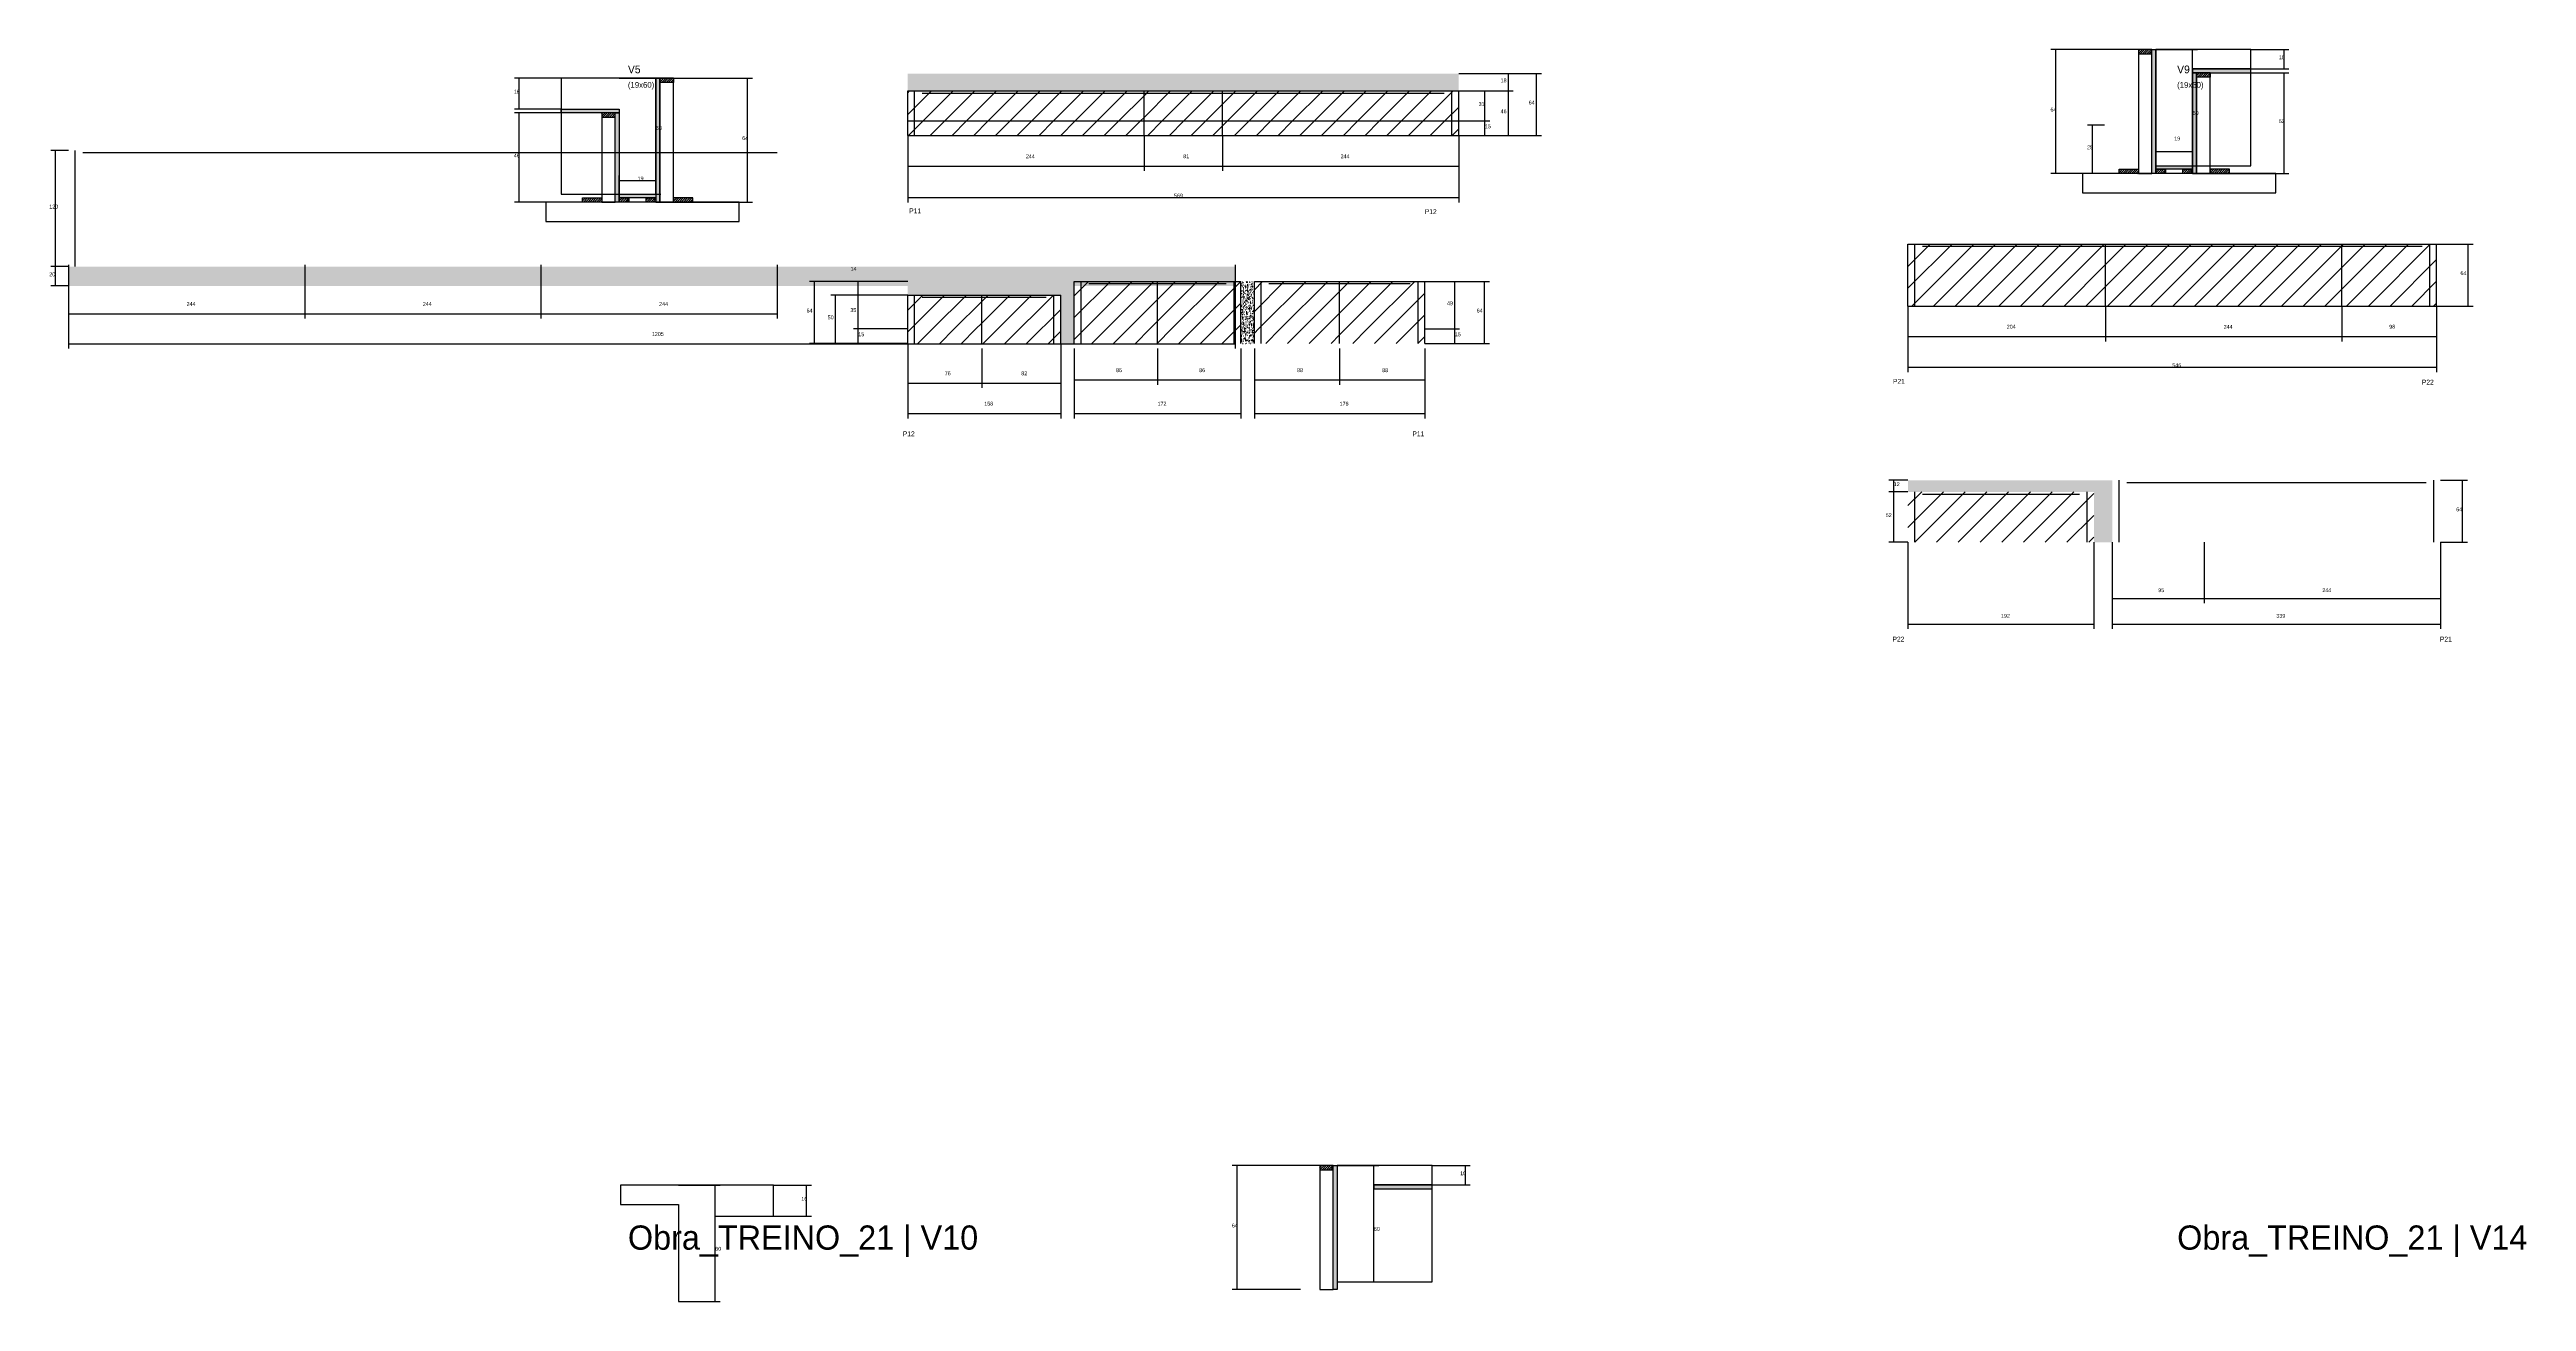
# Model space of a CAD drawing. Header units: metres. Extents: x -65046 to 21926, y -45195 to 1016.
# Drawn here: x 2603 to 5161, y -27664 to -26370 of the extents above; entities that cross this region are included whole.
import ezdxf

# ---------------------------------------------------------------- set-up
doc = ezdxf.new("R2010")
doc.units = ezdxf.units.M
for name, color, linetype in [('CONCRETO', 251, 'Continuous'), ('COTA', 241, 'Continuous'), ('Hachura', 253, 'Continuous'), ('LABEL_ID', 3, 'Continuous'), ('Madeira', 126, 'Continuous'), ('NOMENCLATURA', 7, 'Continuous'), ('Painéis', 200, 'Continuous'), ('SARR_2.2x7', 40, 'Continuous'), ('Texto Seção', 7, 'Continuous')]:
    doc.layers.add(name, color=color, linetype=linetype)

msp = doc.modelspace()

# ---------------------------------------------------------------- hatches: boundary and pattern name
at = {"layer": 'COTA'}
h = msp.add_hatch(dxfattribs=at)
h.set_pattern_fill('AR-CONC', scale=0.03)
h.paths.add_polyline_path([(3489, -26395.3), (3489, -26413.3), (4058, -26413.3), (4058, -26395.3)])
h = msp.add_hatch(dxfattribs=at)
h.set_pattern_fill('AR-CONC', scale=0.03)
h.paths.add_polyline_path([(3827.2, -26614.7), (3827.2, -26594.7), (2622.2, -26594.7), (2622.2, -26614.7)])
h = msp.add_hatch(dxfattribs=at)
h.set_pattern_fill('AR-CONC', scale=0.03)
h.paths.add_polyline_path([(3647, -26674.1), (3661, -26674.1), (3661, -26610.1), (3489, -26610.1), (3489, -26624.1), (3647, -26624.1)])
h = msp.add_hatch(dxfattribs=at)
h.set_pattern_fill('AR-CONC', scale=0.03)
h.paths.add_polyline_path([(3833, -26674.1), (3847, -26674.1), (3847, -26610.1), (3833, -26610.1)])
h = msp.add_hatch(dxfattribs=at)
h.set_pattern_fill('AR-CONC', scale=0.03)
h.paths.add_polyline_path([(4714, -26879.4), (4733, -26879.4), (4733, -26815.4), (4522, -26815.4), (4522, -26827.4), (4714, -26827.4)])
at = {"layer": 'Hachura'}
h = msp.add_hatch(dxfattribs=at)
h.set_pattern_fill('ANSI31', scale=0.5)
h.paths.add_polyline_path([(4760, -26370.5), (4760, -26374.9), (4760, -26374.9), (4774, -26374.9), (4774, -26374.9), (4774, -26370.5), (4774, -26370.5), (4760, -26370.5)])
h = msp.add_hatch(color=8, dxfattribs=at)
h.dxf.hatch_style = 1
h.paths.add_polyline_path([(4774, -26370.5), (4778, -26370.5), (4778, -26370.5), (4778, -26498.5), (4778, -26498.5), (4774, -26498.5), (4774, -26498.5), (4774, -26370.5)])
h = msp.add_hatch(color=8, dxfattribs=at)
h.dxf.hatch_style = 1
h.paths.add_polyline_path([(4876, -26394.5), (4876, -26390.5), (4876, -26390.5), (4816, -26390.5), (4816, -26390.5), (4816, -26394.5), (4816, -26394.5), (4876, -26394.5)])
h = msp.add_hatch(color=8, dxfattribs=at)
h.dxf.hatch_style = 1
h.paths.add_polyline_path([(4820, -26394.5), (4816, -26394.5), (4816, -26394.5), (4816, -26498.5), (4816, -26498.5), (4820, -26498.5), (4820, -26498.5), (4820, -26394.5)])
h = msp.add_hatch(dxfattribs=at)
h.set_pattern_fill('ANSI31', scale=0.5)
h.paths.add_polyline_path([(4834, -26394.5), (4834, -26398.9), (4834, -26398.9), (4820, -26398.9), (4820, -26398.9), (4820, -26394.5), (4820, -26394.5), (4834, -26394.5)])
h = msp.add_hatch(color=8, dxfattribs=at)
h.dxf.hatch_style = 1
h.paths.add_polyline_path([(2712.8, -26424.9), (2708.8, -26424.9), (2708.8, -26424.9), (2712.8, -26424.9)])
h = msp.add_hatch(color=8, dxfattribs=at)
h.dxf.hatch_style = 1
h.paths.add_polyline_path([(2750.8, -26424.9), (2754.8, -26424.9), (2754.8, -26424.9), (2750.8, -26424.9)])
h = msp.add_hatch(color=8, dxfattribs=at)
h.dxf.hatch_style = 1
h.paths.add_polyline_path([(3233, -26400), (3229, -26400), (3229, -26400), (3229, -26528), (3229, -26528), (3233, -26528), (3233, -26528), (3233, -26400)])
h = msp.add_hatch(dxfattribs=at)
h.set_pattern_fill('ANSI31', scale=0.5)
h.paths.add_polyline_path([(3247, -26400), (3247, -26404.4), (3247, -26404.4), (3233, -26404.4), (3233, -26404.4), (3233, -26400), (3233, -26400), (3247, -26400)])
h = msp.add_hatch(dxfattribs=at)
h.set_pattern_fill('ANSI31', scale=5)
h.paths.add_polyline_path([(3733, -26444.3), (3733, -26413.3), (3489, -26413.3), (3489, -26444.3)])
h = msp.add_hatch(dxfattribs=at)
h.set_pattern_fill('ANSI31', scale=5)
h.paths.add_polyline_path([(3814, -26444.3), (3814, -26413.3), (3733, -26413.3), (3733, -26444.3)])
h = msp.add_hatch(dxfattribs=at)
h.set_pattern_fill('ANSI31', scale=5)
h.paths.add_polyline_path([(4058, -26444.3), (4058, -26413.3), (3814, -26413.3), (3814, -26444.3)])
h = msp.add_hatch(color=8, dxfattribs=at)
h.dxf.hatch_style = 1
h.paths.add_polyline_path([(3131, -26436), (3131, -26432), (3131, -26432), (3191, -26432), (3191, -26432), (3191, -26436), (3191, -26436), (3131, -26436)])
h = msp.add_hatch(dxfattribs=at)
h.set_pattern_fill('ANSI31', scale=0.5)
h.paths.add_polyline_path([(3173, -26436), (3173, -26440.4), (3173, -26440.4), (3187, -26440.4), (3187, -26440.4), (3187, -26436), (3187, -26436), (3173, -26436)])
h = msp.add_hatch(color=8, dxfattribs=at)
h.dxf.hatch_style = 1
h.paths.add_polyline_path([(3187, -26436), (3191, -26436), (3191, -26436), (3191, -26528), (3191, -26528), (3187, -26528), (3187, -26528), (3187, -26436)])
h = msp.add_hatch(dxfattribs=at)
h.set_pattern_fill('ANSI31', scale=5)
h.paths.add_polyline_path([(3489, -26444.3), (3489, -26459.3), (3733, -26459.3), (3733, -26444.3)])
h = msp.add_hatch(dxfattribs=at)
h.set_pattern_fill('ANSI31', scale=5)
h.paths.add_polyline_path([(3814, -26459.3), (3814, -26444.3), (3733, -26444.3), (3733, -26459.3)])
h = msp.add_hatch(dxfattribs=at)
h.set_pattern_fill('ANSI31', scale=5)
h.paths.add_polyline_path([(3814, -26444.3), (3814, -26459.3), (4058, -26459.3), (4058, -26444.3)])
h = msp.add_hatch(dxfattribs=at)
h.set_pattern_fill('ANSI31', scale=0.5)
h.paths.add_polyline_path([(4740, -26498.5), (4740, -26494.1), (4740, -26494.1), (4760, -26494.1), (4760, -26494.1), (4760, -26498.5), (4760, -26498.5), (4740, -26498.5)])
h = msp.add_hatch(color=8, dxfattribs=at)
h.dxf.hatch_style = 1
h.paths.add_polyline_path([(4778, -26494.1), (4778, -26490.5), (4778, -26490.5), (4816, -26490.5), (4816, -26490.5), (4816, -26494.1), (4816, -26494.1), (4778, -26494.1)])
h = msp.add_hatch(dxfattribs=at)
h.set_pattern_fill('ANSI31', scale=0.5)
h.paths.add_polyline_path([(4778, -26498.5), (4778, -26494.1), (4778, -26494.1), (4788, -26494.1), (4788, -26494.1), (4788, -26498.5), (4788, -26498.5), (4778, -26498.5)])
h = msp.add_hatch(dxfattribs=at)
h.set_pattern_fill('ANSI31', scale=0.5)
h.paths.add_polyline_path([(4806, -26498.5), (4806, -26494.1), (4806, -26494.1), (4816, -26494.1), (4816, -26494.1), (4816, -26498.5), (4816, -26498.5), (4806, -26498.5)])
h = msp.add_hatch(dxfattribs=at)
h.set_pattern_fill('ANSI31', scale=0.5)
h.paths.add_polyline_path([(4854, -26498.5), (4854, -26494.1), (4854, -26494.1), (4834, -26494.1), (4834, -26494.1), (4834, -26498.5), (4834, -26498.5), (4854, -26498.5)])
h = msp.add_hatch(dxfattribs=at)
h.set_pattern_fill('ANSI31', scale=0.5)
h.paths.add_polyline_path([(3153, -26528), (3153, -26523.6), (3153, -26523.6), (3173, -26523.6), (3173, -26523.6), (3173, -26528), (3173, -26528), (3153, -26528)])
h = msp.add_hatch(color=8, dxfattribs=at)
h.dxf.hatch_style = 1
h.paths.add_polyline_path([(3191, -26523.6), (3191, -26520), (3191, -26520), (3229, -26520), (3229, -26520), (3229, -26523.6), (3229, -26523.6), (3191, -26523.6)])
h = msp.add_hatch(dxfattribs=at)
h.set_pattern_fill('ANSI31', scale=0.5)
h.paths.add_polyline_path([(3191, -26528), (3191, -26523.6), (3191, -26523.6), (3201, -26523.6), (3201, -26523.6), (3201, -26528), (3201, -26528), (3191, -26528)])
h = msp.add_hatch(dxfattribs=at)
h.set_pattern_fill('ANSI31', scale=0.5)
h.paths.add_polyline_path([(3219, -26528), (3219, -26523.6), (3219, -26523.6), (3229, -26523.6), (3229, -26523.6), (3229, -26528), (3229, -26528), (3219, -26528)])
h = msp.add_hatch(dxfattribs=at)
h.set_pattern_fill('ANSI31', scale=0.5)
h.paths.add_polyline_path([(3267, -26528), (3267, -26523.6), (3267, -26523.6), (3247, -26523.6), (3247, -26523.6), (3247, -26528), (3247, -26528), (3267, -26528)])
h = msp.add_hatch(dxfattribs=at)
h.set_pattern_fill('ANSI31', scale=0.5)
h.paths.add_polyline_path([(3150.1, -26539.3), (3140.1, -26539.3), (3140.1, -26539.3), (3150.1, -26539.3)])
h = msp.add_hatch(dxfattribs=at)
h.set_pattern_fill('ANSI31', scale=5)
h.paths.add_polyline_path([(4726, -26635.5), (4726, -26571.5), (4522, -26571.5), (4522, -26635.5)])
h = msp.add_hatch(dxfattribs=at)
h.set_pattern_fill('ANSI31', scale=5)
h.paths.add_polyline_path([(4970, -26635.5), (4970, -26571.5), (4726, -26571.5), (4726, -26635.5)])
h = msp.add_hatch(dxfattribs=at)
h.set_pattern_fill('ANSI31', scale=5)
h.paths.add_polyline_path([(4970, -26571.5), (4970, -26635.5), (5068, -26635.5), (5068, -26571.5)])
h = msp.add_hatch(dxfattribs=at)
h.set_pattern_fill('ANSI31', scale=0.5)
h.paths.add_polyline_path([(3114.8, -26579.3), (3216.8, -26579.3), (3216.8, -26579.3), (3114.8, -26579.3)])
h = msp.add_hatch(dxfattribs=at)
h.set_pattern_fill('ANSI31', scale=5)
h.paths.add_polyline_path([(3565.5, -26659.1), (3565.5, -26624.1), (3489, -26624.1), (3489, -26659.1)])
h = msp.add_hatch(dxfattribs=at)
h.set_pattern_fill('ANSI31', scale=5)
h.paths.add_polyline_path([(3647, -26674.1), (3647, -26624.1), (3565.5, -26624.1), (3565.5, -26674.1)])
h = msp.add_hatch(dxfattribs=at)
h.set_pattern_fill('ANSI31', scale=5)
h.paths.add_polyline_path([(3661, -26610.1), (3661, -26659.1), (3747, -26659.1), (3747, -26610.1)])
h = msp.add_hatch(dxfattribs=at)
h.set_pattern_fill('ANSI31', scale=5)
h.paths.add_polyline_path([(3747, -26610.1), (3747, -26659.1), (3833, -26659.1), (3833, -26610.1)])
h = msp.add_hatch(dxfattribs=at)
h.set_pattern_fill('ANSI31', scale=5)
h.paths.add_polyline_path([(3935, -26659.1), (3935, -26610.1), (3847, -26610.1), (3847, -26659.1)])
h = msp.add_hatch(dxfattribs=at)
h.set_pattern_fill('ANSI31', scale=5)
h.paths.add_polyline_path([(4023, -26659.1), (4023, -26610.1), (3935, -26610.1), (3935, -26659.1)])
h = msp.add_hatch(dxfattribs=at)
h.set_pattern_fill('ANSI31', scale=5)
h.paths.add_polyline_path([(3565.5, -26674.1), (3565.5, -26659.1), (3489, -26659.1), (3489, -26674.1)])
h = msp.add_hatch(dxfattribs=at)
h.set_pattern_fill('ANSI31', scale=5)
h.paths.add_polyline_path([(3661, -26659.1), (3661, -26674.1), (3747, -26674.1), (3747, -26659.1)])
h = msp.add_hatch(dxfattribs=at)
h.set_pattern_fill('ANSI31', scale=5)
h.paths.add_polyline_path([(3833, -26674.1), (3833, -26659.1), (3747, -26659.1), (3747, -26674.1)])
h = msp.add_hatch(dxfattribs=at)
h.set_pattern_fill('ANSI31', scale=5)
h.paths.add_polyline_path([(3935, -26674.1), (3935, -26659.1), (3847, -26659.1), (3847, -26674.1)])
h = msp.add_hatch(dxfattribs=at)
h.set_pattern_fill('ANSI31', scale=5)
h.paths.add_polyline_path([(4023, -26674.1), (4023, -26659.1), (3935, -26659.1), (3935, -26674.1)])
h = msp.add_hatch(dxfattribs=at)
h.set_pattern_fill('ANSI31', scale=5)
h.paths.add_polyline_path([(4714, -26827.4), (4522, -26827.4), (4522, -26879.4), (4714, -26879.4)])
h = msp.add_hatch(dxfattribs=at)
h.set_pattern_fill('ANSI31', scale=0.5)
h.paths.add_polyline_path([(3914.5, -27523.1), (3914.5, -27527.5), (3914.5, -27527.5), (3928.5, -27527.5), (3928.5, -27527.5), (3928.5, -27523.1), (3928.5, -27523.1), (3914.5, -27523.1)])
h = msp.add_hatch(color=8, dxfattribs=at)
h.dxf.hatch_style = 1
h.paths.add_polyline_path([(3928.5, -27523.1), (3932.5, -27523.1), (3932.5, -27523.1), (3932.5, -27651.1), (3932.5, -27651.1), (3928.5, -27651.1), (3928.5, -27651.1), (3928.5, -27523.1)])
h = msp.add_hatch(color=8, dxfattribs=at)
h.dxf.hatch_style = 1
h.paths.add_polyline_path([(4030.5, -27547.1), (4030.5, -27543.1), (4030.5, -27543.1), (3970.5, -27543.1), (3970.5, -27543.1), (3970.5, -27547.1), (3970.5, -27547.1), (4030.5, -27547.1)])

# ---------------------------------------------------------------- linework, layer by layer
at = {"layer": 'CONCRETO'}
for points in [[(4876, -26390.5), (4876, -26370.5), (4778, -26370.5), (4778, -26370.5), (4778, -26370.5), (4778, -26490.5), (4816, -26490.5), (4816, -26400.5), (4816, -26390.5)], [(4778, -26490.5), (4876, -26490.5), (4876, -26370.5), (4778, -26370.5)], [(3229, -26420), (3229, -26400), (3131, -26400), (3131, -26432), (3191, -26432), (3191, -26520), (3229, -26520), (3229, -26420)], [(3131, -26520), (3229, -26520), (3229, -26400), (3131, -26400)], [(4030.5, -27543.1), (4030.5, -27523.1), (3932.5, -27523.1), (3932.5, -27523.1), (3932.5, -27523.1), (3932.5, -27643.1), (3970.5, -27643.1), (3970.5, -27553.1), (3970.5, -27543.1)], [(3932.5, -27643.1), (4030.5, -27643.1), (4030.5, -27523.1), (3932.5, -27523.1)], [(3350.2, -27575.5), (3350.2, -27543.5), (3192.2, -27543.5), (3192.2, -27563.5), (3252.2, -27563.5), (3252.2, -27663.5), (3290.2, -27663.5), (3290.2, -27585.5), (3290.2, -27575.5)]]:
    msp.add_lwpolyline(points, close=True, dxfattribs=at)
at = {"layer": 'COTA'}
for p, q in [((4760, -26370.5), (4669.7, -26370.5)), ((4674.7, -26498.5), (4674.7, -26370.5)), ((4778, -26370.5), (4821, -26370.5)), ((4816, -26490.5), (4816, -26370.5)), ((4876, -26370.5), (4915.5, -26370.5)), ((4910.5, -26390.5), (4910.5, -26370.5)), ((4058, -26395.3), (4114.4, -26395.3)), ((4058, -26395.3), (4143.4, -26395.3)), ((4109.4, -26413.3), (4109.4, -26395.3)), ((4138.4, -26459.3), (4138.4, -26395.3)), ((4834, -26394.5), (4915.5, -26394.5)), ((4876, -26390.5), (4915.5, -26390.5)), ((4910.5, -26498.5), (4910.5, -26394.5)), ((3131, -26400), (3082.7, -26400)), ((3087.7, -26432), (3087.7, -26400)), ((3191, -26400), (3234, -26400)), ((3229, -26520), (3229, -26400)), ((3247, -26400), (3328.5, -26400)), ((3323.5, -26528), (3323.5, -26400)), ((4058, -26413.3), (4090.1, -26413.3)), ((4058, -26413.3), (4114.4, -26413.3)), ((4058, -26413.3), (4114.4, -26413.3)), ((4085.1, -26444.3), (4085.1, -26413.3)), ((4109.4, -26459.3), (4109.4, -26413.3)), ((3131, -26432), (3082.7, -26432)), ((3131, -26436), (3082.7, -26436)), ((3087.7, -26528), (3087.7, -26436)), ((4058, -26444.3), (4090.1, -26444.3)), ((4058, -26444.3), (4090.1, -26444.3)), ((4085.1, -26459.3), (4085.1, -26444.3)), ((4725, -26448.5), (4707.5, -26448.5)), ((4712.5, -26498.5), (4712.5, -26448.5)), ((2622.2, -26474.7), (2603.9, -26474.7)), ((2608.9, -26594.7), (2608.9, -26474.7)), ((3489, -26459.3), (3489, -26495.8)), ((3489, -26474.3), (3489, -26528.4)), ((3733, -26459.3), (3733, -26495.8)), ((3733, -26459.3), (3733, -26495.8)), ((3814, -26459.3), (3814, -26495.8)), ((3814, -26459.3), (3814, -26495.8)), ((4058, -26459.3), (4058, -26495.8)), ((4058, -26459.3), (4143.4, -26459.3)), ((4058, -26459.3), (4090.1, -26459.3)), ((4058, -26459.3), (4114.4, -26459.3)), ((4058, -26474.3), (4058, -26528.4)), ((4778, -26490.5), (4778, -26470.9)), ((4778, -26475.9), (4816, -26475.9)), ((4816, -26490.5), (4816, -26470.9)), ((3191, -26520), (3191, -26500.7)), ((3229, -26520), (3229, -26500.7)), ((3489, -26490.8), (3733, -26490.8)), ((3733, -26490.8), (3814, -26490.8)), ((3814, -26490.8), (4058, -26490.8)), ((4740, -26498.5), (4669.7, -26498.5)), ((4731.9, -26498.5), (4707.5, -26498.5)), ((4778, -26490.5), (4821, -26490.5)), ((4854, -26498.5), (4915.5, -26498.5)), ((3191, -26505.7), (3229, -26505.7)), ((3191, -26520), (3234, -26520)), ((3489, -26523.4), (4058, -26523.4)), ((3153, -26528), (3082.7, -26528)), ((3267, -26528), (3328.5, -26528)), ((5068, -26571.5), (5105.7, -26571.5)), ((5100.7, -26635.5), (5100.7, -26571.5)), ((2622.2, -26594.7), (2603.9, -26594.7)), ((2622.2, -26594.7), (2603.9, -26594.7)), ((2608.9, -26614.7), (2608.9, -26594.7)), ((2622.2, -26593), (2622.2, -26648.4)), ((2622.2, -26593), (2622.2, -26679.4)), ((2866.2, -26593), (2866.2, -26648.4)), ((2866.2, -26593), (2866.2, -26648.4)), ((3110.2, -26593), (3110.2, -26648.4)), ((3110.2, -26593), (3110.2, -26648.4)), ((3354.2, -26593), (3354.2, -26648.4)), ((3827.2, -26593), (3827.2, -26679.4)), ((2622.2, -26614.7), (2603.9, -26614.7)), ((3489, -26610.1), (3387.6, -26610.1)), ((3392.6, -26674.1), (3392.6, -26610.1)), ((3489, -26624.1), (3409.4, -26624.1)), ((3414.4, -26674.1), (3414.4, -26624.1)), ((3489, -26610.1), (3432.9, -26610.1)), ((3489, -26624.1), (3432.9, -26624.1)), ((3489, -26624.1), (3432.9, -26624.1)), ((3437.9, -26624.1), (3437.9, -26610.1)), ((3437.9, -26659.1), (3437.9, -26624.1)), ((4023, -26610.1), (4089.7, -26610.1)), ((4023, -26610.1), (4059, -26610.1)), ((4054, -26659.1), (4054, -26610.1)), ((4084.7, -26674.1), (4084.7, -26610.1)), ((2622.2, -26643.4), (2866.2, -26643.4)), ((2866.2, -26643.4), (3110.2, -26643.4)), ((3110.2, -26643.4), (3354.2, -26643.4)), ((4522, -26635.5), (4522, -26671.9)), ((4522, -26635.5), (4522, -26703.6)), ((4726, -26635.5), (4726, -26671.9)), ((4726, -26635.5), (4726, -26671.9)), ((4970, -26635.5), (4970, -26671.9)), ((4970, -26635.5), (4970, -26671.9)), ((5068, -26635.5), (5068, -26703.6)), ((5068, -26635.5), (5068, -26671.9)), ((5068, -26635.5), (5105.7, -26635.5)), ((2622.2, -26674.4), (3827.2, -26674.4)), ((3489, -26674.1), (3387.6, -26674.1)), ((3489, -26674.1), (3409.4, -26674.1)), ((3489, -26659.1), (3432.9, -26659.1)), ((3489, -26659.1), (3432.9, -26659.1)), ((3489, -26674.1), (3432.9, -26674.1)), ((3437.9, -26674.1), (3437.9, -26659.1)), ((3489, -26674.1), (3489, -26751.4)), ((3489, -26679.1), (3489, -26720)), ((3565.5, -26679.1), (3565.5, -26720)), ((3565.5, -26679.1), (3565.5, -26720)), ((3647, -26674.1), (3647, -26751.4)), ((3647, -26679.1), (3647, -26720)), ((3661, -26679.1), (3661, -26716.8)), ((3747, -26679.1), (3747, -26716.8)), ((3747, -26679.1), (3747, -26716.8)), ((3833, -26679.1), (3833, -26716.8)), ((3847, -26679.1), (3847, -26716.8)), ((3935, -26679.1), (3935, -26716.8)), ((3935, -26679.1), (3935, -26716.8)), ((4023, -26659.1), (4059, -26659.1)), ((4023, -26659.1), (4059, -26659.1)), ((4023, -26674.1), (4089.7, -26674.1)), ((4023, -26674.1), (4059, -26674.1)), ((4023, -26679.1), (4023, -26716.8)), ((4054, -26674.1), (4054, -26659.1)), ((4522, -26666.9), (4726, -26666.9)), ((4726, -26666.9), (4970, -26666.9)), ((4970, -26666.9), (5068, -26666.9)), ((4522, -26698.6), (5068, -26698.6)), ((3489, -26715), (3565.5, -26715)), ((3565.5, -26715), (3647, -26715)), ((3661, -26709.1), (3661, -26751.4)), ((3661, -26711.8), (3747, -26711.8)), ((3747, -26711.8), (3833, -26711.8)), ((3833, -26709.1), (3833, -26751.4)), ((3847, -26709.1), (3847, -26751.4)), ((3847, -26711.8), (3935, -26711.8)), ((3935, -26711.8), (4023, -26711.8)), ((4023, -26709.1), (4023, -26751.4)), ((3489, -26746.4), (3647, -26746.4)), ((3661, -26746.4), (3833, -26746.4)), ((3847, -26746.4), (4023, -26746.4)), ((4522, -26815.4), (4502.3, -26815.4)), ((4522, -26827.4), (4502.3, -26827.4)), ((4522, -26827.4), (4502.3, -26827.4)), ((4507.3, -26827.4), (4507.3, -26815.4)), ((4507.3, -26879.4), (4507.3, -26827.4)), ((5072, -26815.4), (5099.7, -26815.4)), ((5094.7, -26879.4), (5094.7, -26815.4)), ((4522, -26879.4), (4502.3, -26879.4)), ((4522, -26879.4), (4522, -26968.9)), ((4714, -26879.4), (4714, -26968.9)), ((4733, -26879.4), (4733, -26942.4)), ((4733, -26879.4), (4733, -26968.9)), ((4828, -26879.4), (4828, -26942.4)), ((4828, -26879.4), (4828, -26942.4)), ((5072, -26879.4), (5072, -26942.4)), ((5072, -26879.4), (5072, -26968.9)), ((5072, -26879.4), (5099.7, -26879.4)), ((4733, -26937.4), (4828, -26937.4)), ((4828, -26937.4), (5072, -26937.4)), ((4522, -26963.9), (4714, -26963.9)), ((4733, -26963.9), (5072, -26963.9)), ((3914.5, -27523.1), (3824.2, -27523.1)), ((3829.2, -27651.1), (3829.2, -27523.1)), ((3932.5, -27523.1), (3975.5, -27523.1)), ((3970.5, -27643.1), (3970.5, -27523.1)), ((4030.5, -27523.1), (4070, -27523.1)), ((4065, -27543.1), (4065, -27523.1)), ((3252.2, -27543.5), (3295.2, -27543.5)), ((3290.2, -27663.5), (3290.2, -27543.5)), ((3350.2, -27543.5), (3389.6, -27543.5)), ((3384.6, -27575.5), (3384.6, -27543.5)), ((4030.5, -27543.1), (4070, -27543.1)), ((3350.2, -27575.5), (3389.6, -27575.5)), ((3894.5, -27651.1), (3824.2, -27651.1)), ((3932.5, -27643.1), (3975.5, -27643.1)), ((3252.2, -27663.5), (3295.2, -27663.5))]:
    msp.add_line(p, q, dxfattribs=at)
at = {"layer": 'Madeira'}
for points in [[(4760, -26370.5), (4760, -26374.9), (4774, -26374.9), (4774, -26370.5)], [(4760, -26498.5), (4774, -26498.5), (4774, -26370.5), (4760, -26370.5)], [(4834, -26394.5), (4834, -26398.9), (4820, -26398.9), (4820, -26394.5)], [(4834, -26394.5), (4820, -26394.5), (4820, -26498.5), (4834, -26498.5)], [(3247, -26400), (3247, -26404.4), (3233, -26404.4), (3233, -26400)], [(3247, -26400), (3233, -26400), (3233, -26528), (3247, -26528)], [(3173, -26436), (3173, -26440.4), (3187, -26440.4), (3187, -26436)], [(3173, -26528), (3187, -26528), (3187, -26436), (3173, -26436)], [(4702.2, -26518.5), (4901.8, -26518.5), (4901.8, -26498.5), (4702.2, -26498.5)], [(4740, -26498.5), (4740, -26494.1), (4760, -26494.1), (4760, -26498.5)], [(4778, -26498.5), (4778, -26494.1), (4788, -26494.1), (4788, -26498.5)], [(4806, -26498.5), (4806, -26494.1), (4816, -26494.1), (4816, -26498.5)], [(4854, -26498.5), (4854, -26494.1), (4834, -26494.1), (4834, -26498.5)], [(3153, -26528), (3153, -26523.6), (3173, -26523.6), (3173, -26528)], [(3191, -26528), (3191, -26523.6), (3201, -26523.6), (3201, -26528)], [(3219, -26528), (3219, -26523.6), (3229, -26523.6), (3229, -26528)], [(3267, -26528), (3267, -26523.6), (3247, -26523.6), (3247, -26528)], [(3115.2, -26548), (3314.8, -26548), (3314.8, -26528), (3115.2, -26528)], [(3914.5, -27523.1), (3914.5, -27527.5), (3928.5, -27527.5), (3928.5, -27523.1)], [(3914.5, -27651.1), (3928.5, -27651.1), (3928.5, -27523.1), (3914.5, -27523.1)]]:
    msp.add_lwpolyline(points, close=True, dxfattribs=at)
at = {"layer": 'Painéis'}
for p, q in [((4778, -26498.5), (4778, -26370.5)), ((4816, -26390.5), (4876, -26390.5)), ((4816, -26394.5), (4816, -26390.5)), ((4816, -26498.5), (4816, -26394.5)), ((4876, -26394.5), (4876, -26390.5)), ((3489, -26413.3), (4058, -26413.3)), ((3489, -26459.3), (3489, -26413.3)), ((3733, -26459.3), (3733, -26413.3)), ((3814, -26459.3), (3814, -26413.3)), ((4058, -26459.3), (4058, -26413.3)), ((3131, -26432), (3191, -26432)), ((3489, -26444.3), (4058, -26444.3)), ((3489, -26459.3), (4058, -26459.3)), ((4778, -26490.5), (4816, -26490.5)), ((4778, -26494.1), (4778, -26490.5)), ((4816, -26494.1), (4816, -26490.5)), ((3191, -26520), (3229, -26520)), ((4522, -26571.5), (4726, -26571.5)), ((4522, -26635.5), (4522, -26571.5)), ((4726, -26571.5), (5068, -26571.5)), ((4726, -26635.5), (4726, -26571.5)), ((4970, -26635.5), (4970, -26571.5)), ((5068, -26635.5), (5068, -26571.5)), ((3489, -26624.1), (3647, -26624.1)), ((3489, -26674.1), (3489, -26624.1)), ((3565.5, -26674.1), (3565.5, -26624.1)), ((3647, -26674.1), (3647, -26624.1)), ((3661, -26610.1), (3833, -26610.1)), ((3661, -26674.1), (3661, -26610.1)), ((3747, -26674.1), (3747, -26610.1)), ((3833, -26674.1), (3833, -26610.1)), ((3847, -26610.1), (4023, -26610.1)), ((3847, -26674.1), (3847, -26610.1)), ((3935, -26674.1), (3935, -26610.1)), ((4023, -26674.1), (4023, -26610.1)), ((4522, -26635.5), (4726, -26635.5)), ((4726, -26635.5), (5068, -26635.5))]:
    msp.add_line(p, q, dxfattribs=at)
for points in [[(4774, -26370.5), (4778, -26370.5), (4778, -26498.5), (4774, -26498.5)], [(4876, -26394.5), (4876, -26390.5), (4816, -26390.5), (4816, -26394.5)], [(4820, -26394.5), (4816, -26394.5), (4816, -26498.5), (4820, -26498.5)], [(3233, -26400), (3229, -26400), (3229, -26528), (3233, -26528)], [(3131, -26436), (3131, -26432), (3191, -26432), (3191, -26436)], [(3187, -26436), (3191, -26436), (3191, -26528), (3187, -26528)], [(4778, -26494.1), (4778, -26490.5), (4816, -26490.5), (4816, -26494.1)], [(3191, -26523.6), (3191, -26520), (3229, -26520), (3229, -26523.6)], [(3928.5, -27523.1), (3932.5, -27523.1), (3932.5, -27651.1), (3928.5, -27651.1)], [(4030.5, -27547.1), (4030.5, -27543.1), (3970.5, -27543.1), (3970.5, -27547.1)]]:
    msp.add_lwpolyline(points, close=True, dxfattribs=at)
at = {"layer": 'SARR_2.2x7'}
for p, q in [((3496, -26444.3), (3496, -26413.3)), ((3504, -26415.5), (3733, -26415.5)), ((3733, -26415.5), (3814, -26415.5)), ((3814, -26415.5), (4043, -26415.5)), ((4051, -26444.3), (4051, -26413.3)), ((3496, -26459.3), (3496, -26444.3)), ((4051, -26459.3), (4051, -26444.3)), ((2629.2, -26594.7), (2629.2, -26474.7)), ((2637.2, -26476.9), (2866.2, -26476.9)), ((2866.2, -26476.9), (3110.2, -26476.9)), ((3110.2, -26476.9), (3354.2, -26476.9)), ((4529, -26635.5), (4529, -26571.5)), ((4537, -26573.7), (4726, -26573.7)), ((4726, -26573.7), (4970, -26573.7)), ((4970, -26573.7), (5053, -26573.7)), ((5061, -26635.5), (5061, -26571.5)), ((3496, -26659.1), (3496, -26624.1)), ((3504, -26626.3), (3565.5, -26626.3)), ((3565.5, -26626.3), (3632, -26626.3)), ((3640, -26674.1), (3640, -26624.1)), ((3668, -26659.1), (3668, -26610.1)), ((3676, -26612.3), (3747, -26612.3)), ((3747, -26612.3), (3818, -26612.3)), ((3826, -26659.1), (3826, -26610.1)), ((3854, -26659.1), (3854, -26610.1)), ((3862, -26612.3), (3935, -26612.3)), ((3935, -26612.3), (4008, -26612.3)), ((4016, -26659.1), (4016, -26610.1)), ((3496, -26674.1), (3496, -26659.1)), ((3668, -26674.1), (3668, -26659.1)), ((3826, -26674.1), (3826, -26659.1)), ((3854, -26674.1), (3854, -26659.1)), ((4016, -26674.1), (4016, -26659.1)), ((4529, -26879.4), (4529, -26827.4)), ((4537, -26829.6), (4699, -26829.6)), ((4707, -26879.4), (4707, -26827.4)), ((4740, -26879.4), (4740, -26815.4)), ((4748, -26817.6), (4828, -26817.6)), ((4828, -26817.6), (5057, -26817.6)), ((5065, -26879.4), (5065, -26815.4))]:
    msp.add_line(p, q, dxfattribs=at)

# ---------------------------------------------------------------- texts
at = {"layer": 'COTA'}
for s, p in [('10', (4905, -26380.5)), ('16', (3082.2, -26416)), ('31', (4078.6, -26428.8)), ('18', (4101.3, -26404.3)), ('64', (4130.3, -26427.3)), ('60', (3229, -26453.5)), ('15', (4085.1, -26451.8)), ('46', (4101.3, -26436.3)), ('64', (4669.2, -26434.5)), ('60', (4816, -26438)), ('52', (4905, -26446.5)), ('64', (3318, -26464)), ('25', (4707, -26473.5)), ('19', (4797, -26464.4)), ('46', (3082.2, -26482)), ('19', (3210, -26505.7)), ('244', (3611, -26482.7)), ('81', (3773.5, -26482.7)), ('244', (3936, -26482.7)), ('569', (3764, -26523.4)), ('120', (2602.4, -26534.7)), ('20', (2602.4, -26604.7)), ('14', (3429.9, -26599)), ('64', (5092.6, -26603.5)), ('244', (2744.2, -26635.3)), ('244', (2988.2, -26635.3)), ('244', (3232.2, -26635.3)), ('64', (3384.5, -26642.1)), ('50', (3406.3, -26649.1)), ('35', (3429.7, -26641.6)), ('49', (4045.9, -26634.6)), ('64', (4076.6, -26642.1)), ('204', (4624, -26658.8)), ('244', (4848, -26658.9)), ('98', (5019, -26658.8)), ('1205', (3224.7, -26666.3)), ('15', (3437.9, -26666.6)), ('15', (4054, -26666.6)), ('76', (3527.2, -26706.9)), ('82', (3606.2, -26706.9)), ('86', (3704, -26703.7)), ('86', (3790, -26703.7)), ('88', (3891, -26703.7)), ('88', (3979, -26703.7)), ('546', (4795, -26698.6)), ('158', (3568, -26738.3)), ('172', (3747, -26738.3)), ('176', (3935, -26738.3)), ('12', (4507.3, -26821.4)), ('52', (4499.1, -26853.4)), ('64', (5088.2, -26847.4)), ('95', (4780.5, -26930.9)), ('244', (4950, -26930.9)), ('192', (4618, -26957.4)), ('339', (4902.5, -26957.4)), ('10', (4059.5, -27533.1)), ('16', (3379.1, -27559.5)), ('64', (3823.7, -27587.1)), ('60', (3970.5, -27590.6)), ('60', (3290.2, -27611.1))]:
    msp.add_text(s, height=4, dxfattribs=at).set_placement(p)
at = {"layer": 'LABEL_ID'}
for s, p in [('Obra_TREINO_21 | V10', (3200, -27610)), ('Obra_TREINO_21 | V14', (4800, -27610))]:
    msp.add_text(s, height=25, dxfattribs=at).set_placement(p)
at = {"layer": 'NOMENCLATURA'}
for s, p in [('P11', (3490.5, -26539.6)), ('P12', (4023, -26540.4)), ('P21', (4506.5, -26715.7)), ('P22', (5052.8, -26716.5)), ('P12', (3483.9, -26769.9)), ('P11', (4010.2, -26769.9)), ('P22', (4506, -26981.9)), ('P21', (5071.4, -26981.9))]:
    msp.add_text(s, height=5, dxfattribs=at).set_placement(p)
at = {"layer": 'Texto Seção'}
for s, height, p in [('V5', 8, (3200, -26395)), ('V9', 8, (4800, -26395)), ('(19x60)', 6, (3200, -26410)), ('(19x60)', 6, (4800, -26410))]:
    msp.add_text(s, height=height, dxfattribs=at).set_placement(p)

doc.saveas('drawing.dxf')
